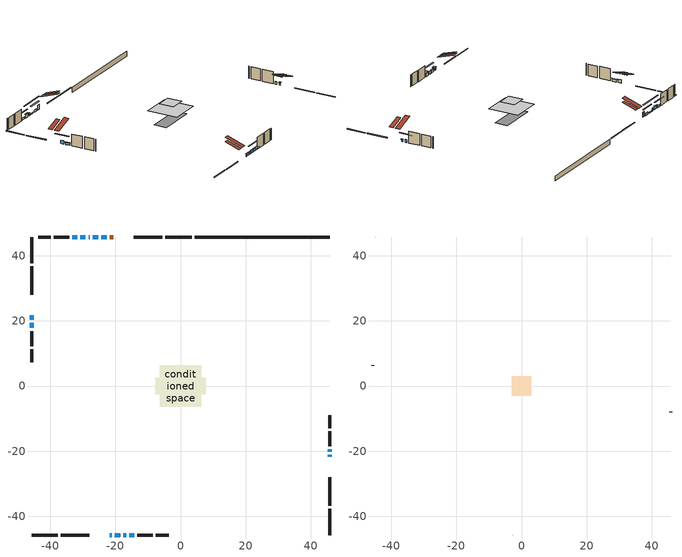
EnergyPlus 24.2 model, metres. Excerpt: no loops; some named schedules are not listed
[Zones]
conditioned space
 floor adiabatic (AdiabaticFloorConstruction): -6.37,-6.37 -6.37,6.37 6.37,6.37 6.37,-6.37 z2.89
 floor foundation (Slab1 construction): -7.79,-2.58 -7.79,2.58 7.79,2.58 7.79,-2.58 z-1.68
 wall outside (RimJoist1 construction): 3.39,45.77 -4.61,45.77 / -45.77,-45.77 -37.77,-45.77 / -45.77,45.77 -45.77,37.77 / 45.77,-45.77 45.77,-37.77 z0.45:0.75
 wall outside (RimJoist2 construction): -5.54,45.77 -14.35,45.77 / -36.84,-45.77 -28.04,-45.77 / -45.77,36.84 -45.77,28.04 / 45.77,-36.84 45.77,-28.04 z0.45:0.75
 wall outside (AdiabaticWallConstruction 1): -20.68,45.77 -21.8,45.77 z0.45:2.48
 wall outside (AdiabaticWallConstruction): -21.7,-45.77 -21.14,-45.77 / -20.21,-45.77 -18.58,-45.77 / -22.73,45.77 -24.36,45.77 / -45.77,19.45 -45.77,17.82 z0.45:1.37; -45.77,21.7 -45.77,20.38 / -29.19,45.77 -30.82,45.77 / -17.66,-45.77 -16.64,-45.77 z0.45:1.77; 45.77,-21.7 45.77,-21.19 z0.45:1.27; -25.28,45.77 -26.91,45.77 z0.45:0.86; -27.84,45.77 -28.26,45.77 z0.45:1.67; -31.75,45.77 -33.27,45.77 z0.45:1.26; 45.77,-20.26 45.77,-19.5 / -15.71,-45.77 -14.19,-45.77 z0.45:1.62
 wall outside (Wall1 construction): -34.2,45.77 -38.9,45.77 / -13.26,-45.77 -8.56,-45.77 / -45.77,16.89 -45.77,12.19 / 45.77,-18.57 45.77,-13.87 z0.45:5.33
 wall outside (Wall2 construction): -39.83,45.77 -43.78,45.77 / -7.63,-45.77 -3.68,-45.77 / -45.77,11.26 -45.77,7.32 / 45.77,-12.94 45.77,-9 z0.45:5.33
 wall foundation (FoundationWall1 construction): 4.32,45.77,-1.68 4.32,45.77,0.45 41.63,45.77,0.45 41.63,45.77,0.29 45.77,45.77,0.29 45.77,45.77,-1.68
 window (WindowConstruction 10): -21.7,-45.77 -21.14,-45.77 z0.45:1.36
 window (WindowConstruction 5): -45.77,21.7 -45.77,20.38 z0.45:1.77
 window (WindowConstruction 6): -20.21,-45.77 -18.59,-45.77 z0.45:1.36
 window (WindowConstruction 7): -22.73,45.77 -24.36,45.77 z0.45:1.36
 window (WindowConstruction 8): 45.77,-21.7 45.77,-21.19 z0.45:1.26
 window (WindowConstruction 9): -45.77,19.45 -45.77,17.82 z0.45:1.36
 window (WindowConstruction 12): -25.29,45.77 -26.91,45.77 z0.45:0.86
 window (WindowConstruction 11): -27.84,45.77 -28.26,45.77 z0.45:1.67
 window (WindowConstruction): -29.19,45.77 -30.82,45.77 z0.45:1.77
 window (WindowConstruction 1): -31.75,45.77 -33.27,45.77 z0.45:1.26
 window (WindowConstruction 2): 45.77,-20.26 45.77,-19.5 z0.45:1.62
 window (WindowConstruction 3): -17.66,-45.77 -16.64,-45.77 z0.45:1.77
 window (WindowConstruction 4): -15.71,-45.77 -14.19,-45.77 z0.45:1.62
 door (Door): -20.68,45.77 -21.8,45.77 z0.45:2.48
 ceiling adiabatic (AdiabaticFloorConstruction): 6.37,-6.37 6.37,6.37 -6.37,6.37 -6.37,-6.37 z2.89
 roof outside (Roof2 construction): -19.75,45.77,5.33 -19.75,38.28,7.83 -17.78,38.28,7.83 -17.78,45.77,5.33; -22.63,-45.77,5.33 -22.63,-38.28,7.83 -24.6,-38.28,7.83 -24.6,-45.77,5.33; -45.77,22.63,5.33 -38.28,22.63,7.83 -38.28,24.6,7.83 -45.77,24.6,5.33; 45.77,-22.63,5.33 38.28,-22.63,7.83 38.28,-24.6,7.83 45.77,-24.6,5.33
attic - vented
 floor to conditioned space (Floor1 construction Reversed): -3.06,-3.06 -3.06,3.06 3.06,3.06 3.06,-3.06 z5.33
 wall outside (Wall3 construction): -44.7,45.77 -44.84,45.77 / -2.76,-45.77 -2.62,-45.77 / -45.77,6.39 -45.77,6.25 / 45.77,-8.07 45.77,-7.93 z0.45:5.33
 roof outside (Roof1 construction): -16.85,45.77,5.33 -16.85,39.81,7.32 -15.28,39.81,7.32 -15.28,45.77,5.33; -25.53,-45.77,5.33 -25.53,-39.81,7.32 -27.11,-39.81,7.32 -27.11,-45.77,5.33; -45.77,25.53,5.33 -39.81,25.53,7.32 -39.81,27.11,7.32 -45.77,27.11,5.33; 45.77,-25.53,5.33 39.81,-25.53,7.32 39.81,-27.11,7.32 45.77,-27.11,5.33
shading: -20.84,-45.77 -22,-45.77 -22,-46.99 -20.84,-46.99 z1.66; -45.77,18.05 -45.77,24.03 -46.18,24.03 -46.18,18.05 z4.1; -18.38,-45.77 -20.41,-45.77 -20.41,-46.18 -18.38,-46.18 z1.57; -26.69,45.77 -20.4,45.77 -20.4,46.18 -26.69,46.18 z3.69; 45.77,-20.99 45.77,-21.9 46.18,-21.9 46.18,-20.99 z1.46; -45.77,17.62 -45.77,19.65 -46.18,19.65 -46.18,17.62 z1.57; -31.68,45.77 -20.52,45.77 -20.52,46.18 -31.68,46.18 z5.63; -31.02,45.77 -28.99,45.77 -28.99,46.18 -31.02,46.18 z1.97; -35.6,45.77 -29.42,45.77 -29.42,46.18 -35.6,46.18 z3.59; 45.77,-17.17 45.77,-22.59 46.18,-22.59 46.18,-17.17 z3.95; -14.31,-45.77 -19.99,-45.77 -19.99,-46.18 -14.31,-46.18 z4.1; -13.89,-45.77 -16.01,-45.77 -16.01,-46.99 -13.89,-46.99 z1.92
[Building]
Building 1: Terrain=Suburbs
[Site:Location]
London AP_ON: Latitude {deg}=43.03; Longitude {deg}=-81.15; Time Zone {hr}=-5; Elevation {m}=278; Keep Site Location Information=Yes
[Site:GroundTemperature:Shallow]
3.98693, 1.93205, 1.76749, 2.74264, 6.6573, 10.5537, 13.9317, 16.0716, 16.2534, 14.513, 11.2211, 7.44421
[Site:WaterMainsTemperature]
Calculation Method=Schedule; Temperature Schedule=mains temperature schedule
[Material] Roughness=Rough; Thermal Absorptance=0.9
Name | Thickness {m} | Conductivity {W/m-K} | Density {kg/m3} | Specific Heat {J/kg-K} | Solar Absorptance | Visible Absorptance
asphalt or fiberglass shingles | 0.00635 | 0.162714 | 1121.4 | 1465.45 | 0.4 | 0.4
ceiling stud and cavity | 0.1397 | 0.117536 | 65.682 | 1177.47 | 0.7 | 0.7
concrete 4.0 in. | 0.1016 | 1.803125 | 2242.8 | 837.4 | 0.7 | 0.7
concrete 8.0 in. | 0.2032 | 1.803125 | 2242.8 | 837.4 | 0.7 | 0.7
door material | 0.04445 | 0.188738 | 512.64 | 1214.23 | 0.7 | 0.7
exterior vertical ins | 0.00216305 | 0.029427 | 32.04 | 1214.23 | 0.7 | 0.7
floor covering | 0.0127 | 0.0433444 | 54.468 | 1339.84 | 0.6 | 0.6
floor rigid ins; wall rigid ins | 0.512978 | 0.029427 | 32.04 | 1214.23 | 0.7 | 0.7
floor stud and cavity | 0.1397 | 1.75129 | 37.0049 | 1207.88 | 0.7 | 0.7
furniture material conditioned space 1 | 0.1524 | 0.115458 | 640.8 | 1214.23 | 0.6 | 0.6
gypsum board | 0.0127 | 0.160291 | 801 | 837.4 | 0.6 | 0.6
osb sheathing 0.5 in. | 0.0127 | 0.115458 | 512.64 | 1214.23 | 0.7 | 0.7
osb sheathing 0.75 in. | 0.01905 | 0.115458 | 512.64 | 1214.23 | 0.7 | 0.7
rim joist stud and cavity | 0.0508 | 0.177588 | 50.32683 | 1063.81 | 0.6 | 0.6
rim joist stud and cavity 1 | 0.0508 | 0.165372 | 50.32683 | 1063.81 | 0.6 | 0.6
roof stud and cavity | 0.2032 | 0.169511 | 78.34581 | 1123.46 | 0.7 | 0.7
wall stud and cavity | 0.1397 | 1.18432 | 139.0536 | 1170.24 | 0.7 | 0.7
wall stud and cavity 1 | 0.1397 | 1.1669 | 139.0536 | 1170.24 | 0.7 | 0.7
wall stud and cavity 2 | 0.0889 | 6.1454 | 50.32683 | 1063.81 | 0.6 | 0.6
wall stud and cavity 3 | 0.0889 | 0.380278 | 52.3479 | 1209.89 | 0.7 | 0.7
wall stud and cavity 4 | 0.0889 | 0.391764 | 83.0341 | 1211.67 | 0.7 | 0.7
wood siding | 0.0254 | 0.102417 | 544.68 | 1172.36 | 0.91 | 0.91
wood siding 1 | 0.00254 | 0.102417 | 544.68 | 1172.36 | 0.91 | 0.91
wood siding 2; wood siding 3; wood siding 4 | 0.0254 | 0.102417 | 544.68 | 1172.36 | 0.7 | 0.7
[WindowMaterial:SimpleGlazingSystem]
Name | U-Factor {W/m2-K} | Solar Heat Gain Coefficient
WindowMaterial | 5.078971 | 0.61
WindowMaterial 1 | 5.652449 | 0.74
WindowMaterial 2 | 3.27961 | 0.52
WindowMaterial 3 | 3.28699 | 0.56
WindowMaterial 4 | 3.29154 | 0.58
WindowMaterial 5 | 3.28075 | 0.5
WindowMaterial 6 | 4.83538 | 0.56
WindowMaterial 7 | 4.46404 | 0.48
WindowMaterial 8 | 5.32199 | 0.68
WindowMaterial 9 | 5.05796 | 0.63
[Construction]
AdiabaticFloorConstruction: floor stud and cavity, floor rigid ins, osb sheathing 0.75 in., floor covering
AdiabaticWallConstruction: wood siding 3, wall rigid ins, wall stud and cavity 3, gypsum board
AdiabaticWallConstruction 1: wood siding 4, wall rigid ins, wall stud and cavity 3, gypsum board
Door: door material
Floor1 construction Reversed: gypsum board, ceiling stud and cavity
FoundationWall1 construction: concrete 8.0 in.
furniture construction conditioned space 1: furniture material conditioned space 1
PartitionWallConstruction: gypsum board, wall stud and cavity 4, gypsum board
RimJoist1 construction: wood siding 2, rim joist stud and cavity
RimJoist2 construction: wood siding 2, rim joist stud and cavity 1
Roof1 construction: asphalt or fiberglass shingles
Roof2 construction: asphalt or fiberglass shingles, osb sheathing 0.75 in., roof stud and cavity, gypsum board
Slab1 construction: concrete 4.0 in.
Wall1 construction: wood siding, osb sheathing 0.5 in., wall stud and cavity, gypsum board
Wall2 construction: wood siding, osb sheathing 0.5 in., wall stud and cavity 1, gypsum board
Wall3 construction: wood siding 1, wall stud and cavity 2
WindowConstruction: WindowMaterial
WindowConstruction 1: WindowMaterial 1
WindowConstruction 10; WindowConstruction 11: WindowMaterial 8
WindowConstruction 12: WindowMaterial 9
WindowConstruction 2; WindowConstruction 4: WindowMaterial 2
WindowConstruction 3: WindowMaterial 3
WindowConstruction 5: WindowMaterial 4
WindowConstruction 6; WindowConstruction 9: WindowMaterial 5
WindowConstruction 7: WindowMaterial 6
WindowConstruction 8: WindowMaterial 7
[Zone] Multiplier=1; Part of Total Floor Area=Yes
Name | Volume {m3}
attic - vented | 12.1176
conditioned space | 578.2
[Space]
Name | Zone | Volume {m3}
attic - vented 1 | attic - vented | 12.1176
conditioned space 1 | conditioned space | 578.2
[ZoneInfiltration:EffectiveLeakageArea]
infil attic - vented 1: Zone or Space=attic - vented 1; Schedule=Always On Discrete; Effective Air Leakage Area {cm2}=1637.67; Stack Coefficient=0.000477434; Wind Coefficient=1.47631e-05
[ZoneMixing]
whole house fan mix: Zone or Space=attic - vented; Schedule=Always On Continuous; Design Flow Rate Calculation Method=Flow/Zone; Design Flow Rate {m3/s}=0; Source Zone or Space=conditioned space
[SurfaceProperty:ExposedFoundationPerimeter]
Slab1: Exposed Perimeter Calculation Method=TotalExposedPerimeter; Total Exposed Perimeter {m}=41.454
[InternalMass] Zone or ZoneList=conditioned space; Space or SpaceList=conditioned space 1
Name | Construction | Surface Area {m2}
furniture mass conditioned space 1 | furniture construction conditioned space 1 | 97.08
partition wall mass | PartitionWallConstruction | 242.7
[Lights]
interior lighting: Zone or ZoneList or Space or SpaceList=conditioned space 1; Schedule=interior lighting schedule; Design Level Calculation Method=LightingLevel; Lighting Level {W}=343.2; Return Air Fraction=0; Fraction Radiant=0.6; Fraction Visible=0.2; Fraction Replaceable=1
[People]
occupants: Zone or ZoneList or Space or SpaceList=conditioned space 1; Number of People Schedule=occupants schedule; Number of People Calculation Method=People; Number of People=3; Fraction Radiant=0.314171; Sensible Heat Fraction=0.56303; Activity Level Schedule=occupants activity schedule; Carbon Dioxide Generation Rate {m3/s-W}=0; Enable ASHRAE 55 Comfort Warnings=No; Mean Radiant Temperature Calculation Type=EnclosureAveraged
[ElectricEquipment] Zone or ZoneList or Space or SpaceList=conditioned space 1; Design Level Calculation Method=EquipmentLevel
Name | Schedule | Design Level {W} | Fraction Latent | Fraction Radiant | Fraction Lost
clothes dryer | clothes dryer schedule | 140.772 | 0.015 | 0.081 | 0.85
clothes washer | clothes washer schedule | 32.1985 | 0.03 | 0.162 | 0.7
cooking range | cooking range schedule | 215.147 | 0.08 | 0.432 | 0.2
dishwasher | dishwasher schedule | 66.8632 | 0.3 | 0.18 | 0.4
fridge | fridge schedule | 72.9452 | 0 | 0.6 | 0
mech vent house fan | mech vent house fan schedule | 4.93 | 0 | 0 | 1
mech vent house fan cfis | mech vent house fan cfis schedule | 0 | 0 | 0 | 0
misc plug loads | misc plug loads schedule | 494.7 | 0.045 | 0.513 | 0.1
whole house fan | Always On Discrete | 0 | 0 | 0 | 1
[OtherEquipment] Zone or ZoneList or Space or SpaceList=conditioned space 1; Design Level Calculation Method=EquipmentLevel
Name | Fuel Type | Schedule | Design Level {W} | Fraction Latent | Fraction Radiant | Fraction Lost
clothes dryer 1 | Electricity | clothes dryer schedule | 0 | 0.015 | 0.081 | 0.85
cooking range 1 | Electricity | cooking range schedule | 0 | 0.08 | 0.432 | 0.2
general water use latent | None | general water use schedule | 62.594 | 1 | 0 | 0
general water use sensible | None | general water use schedule | -61.6891 | 0 | 0.6 | 0
mech vent house fan latent load | None | Always On Discrete | 0 | 1 | 0 | 0
mech vent house fan sensible load | None | Always On Discrete | 0 | 0 | 0 | 0
water heater energy adjustment1 | NaturalGas | Always On Discrete | 0.01 | 0 | 0 | 1
[ZoneInfiltration:DesignFlowRate] Zone or ZoneList or Space or SpaceList=conditioned space 1; Schedule=Always On Discrete; Design Flow Rate Calculation Method=Flow/Zone; Design Flow Rate {m3/s}=0
infil flow; natural vent flow; whole house fan flow
[AvailabilityManager:Scheduled]
furnace airloop Availability Manager: Schedule=Always On Discrete
[Foundation:Kiva]
Foundation Kiva 1: Initial Indoor Air Temperature {C}=18; Wall Height Above Grade {m}=0.450007; Wall Depth Below Slab {m}=0.2032; Custom Block Material Name 1=exterior vertical ins; Custom Block Depth 1 {m}=2.13; Custom Block X Position 1 {m}=0.2032; Custom Block Z Position 1 {m}=0
[Foundation:Kiva:Settings]
Soil Conductivity {W/m-K}=0.849921; Soil Density {kg/m3}=1842.3; Soil Specific Heat {J/kg-K}=418.7; Ground Solar Absorptivity=0.9; Ground Thermal Absorptivity=0.9; Ground Surface Roughness {m}=0.03; Far-Field Width {m}=40; Deep-Ground Boundary Condition=ZeroFlux; Deep-Ground Depth {m}=40; Minimum Cell Dimension {m}=0.2; Maximum Cell Growth Coefficient=3; Simulation Timestep=Timestep
[Exterior:Lights]
exterior lighting: Schedule=exterior lighting schedule; Design Level {W}=75.6
[EnergyManagementSystem:GlobalVariable]
furnace_airloop_Fan_RTF
infil_program_Qfan
infil_program_Qinf
natural_vent_program_Qnv
natural_vent_program_Qwhf
[EnergyManagementSystem:Sensor]
Name | Output:Variable or Output:Meter Index Key | Output:Variable or Output:Meter
airflow_gain | infil flow | Infiltration Sensible Heat Gain Energy
airflow_gain_1 | natural vent flow | Infiltration Sensible Heat Gain Energy
airflow_gain_2 | whole house fan flow | Infiltration Sensible Heat Gain Energy
airflow_loss | infil flow | Infiltration Sensible Heat Loss Energy
airflow_loss_1 | natural vent flow | Infiltration Sensible Heat Loss Energy
airflow_loss_2 | whole house fan flow | Infiltration Sensible Heat Loss Energy
clg_load_cond |  | Cooling:EnergyTransfer:Zone:CONDITIONED SPACE
clg_sp_s; clg_sp_s_1 | cooling setpoint | Schedule Value
clothes_dryer_exhaust_0_sch_s | clothes dryer exhaust 0 schedule | Schedule Value
cool_season | cooling season schedule | Schedule Value
htg_load_cond |  | Heating:EnergyTransfer:Zone:CONDITIONED SPACE
htg_sp_s; htg_sp_s_1 | heating setpoint | Schedule Value
ig_ee_conv | clothes dryer | Electric Equipment Convective Heating Energy
ig_ee_conv_2 | cooking range | Electric Equipment Convective Heating Energy
ig_ee_conv_4 | fridge | Electric Equipment Convective Heating Energy
ig_ee_conv_5 | misc plug loads | Electric Equipment Convective Heating Energy
ig_ee_conv_6 | whole house fan | Electric Equipment Convective Heating Energy
ig_ee_rad | clothes dryer | Electric Equipment Radiant Heating Energy
ig_ee_rad_2 | cooking range | Electric Equipment Radiant Heating Energy
ig_ee_rad_4 | fridge | Electric Equipment Radiant Heating Energy
ig_ee_rad_5 | misc plug loads | Electric Equipment Radiant Heating Energy
ig_ee_rad_6 | whole house fan | Electric Equipment Radiant Heating Energy
ig_lgt_conv | interior lighting | Lights Convective Heating Energy
ig_lgt_rad | interior lighting | Lights Radiant Heating Energy
ig_lgt_vis | interior lighting | Lights Visible Radiation Heating Energy
ig_oe_conv | clothes dryer 1 | Other Equipment Convective Heating Energy
ig_oe_conv_1 | cooking range 1 | Other Equipment Convective Heating Energy
ig_oe_conv_2 | general water use latent | Other Equipment Convective Heating Energy
ig_oe_conv_3 | general water use sensible | Other Equipment Convective Heating Energy
ig_oe_conv_4 | water heater energy adjustment1 | Other Equipment Convective Heating Energy
ig_oe_rad | clothes dryer 1 | Other Equipment Radiant Heating Energy
ig_oe_rad_1 | cooking range 1 | Other Equipment Radiant Heating Energy
ig_oe_rad_2 | general water use latent | Other Equipment Radiant Heating Energy
ig_oe_rad_3 | general water use sensible | Other Equipment Radiant Heating Energy
ig_oe_rad_4 | water heater energy adjustment1 | Other Equipment Radiant Heating Energy
ig_ppl_conv | occupants | People Convective Heating Energy
ig_ppl_rad | occupants | People Radiant Heating Energy
im_conv | furniture mass conditioned space 1 | Surface Inside Face Convection Heat Gain Energy
im_conv_1 | partition wall mass | Surface Inside Face Convection Heat Gain Energy
im_ig | furniture mass conditioned space 1 | Surface Inside Face Internal Gains Radiation Heat Gain Energy
im_ig_1 | partition wall mass | Surface Inside Face Internal Gains Radiation Heat Gain Energy
im_lgt | furniture mass conditioned space 1 | Surface Inside Face Lights Radiation Heat Gain Energy
im_lgt_1 | partition wall mass | Surface Inside Face Lights Radiation Heat Gain Energy
im_sol | furniture mass conditioned space 1 | Surface Inside Face Solar Radiation Heat Gain Energy
im_sol_1 | partition wall mass | Surface Inside Face Solar Radiation Heat Gain Energy
im_surf | furniture mass conditioned space 1 | Surface Inside Face Net Surface Thermal Radiation Heat Gain Energy
im_surf_1 | partition wall mass | Surface Inside Face Net Surface Thermal Radiation Heat Gain Energy
mv_conv | mech vent house fan | Electric Equipment Convective Heating Energy
mv_conv_1 | mech vent house fan cfis | Electric Equipment Convective Heating Energy
mv_conv_2 | mech vent house fan latent load | Other Equipment Convective Heating Energy
mv_conv_3 | mech vent house fan sensible load | Other Equipment Convective Heating Energy
mv_rad | mech vent house fan | Electric Equipment Radiant Heating Energy
mv_rad_1 | mech vent house fan cfis | Electric Equipment Radiant Heating Energy
mv_rad_2 | mech vent house fan latent load | Other Equipment Radiant Heating Energy
mv_rad_3 | mech vent house fan sensible load | Other Equipment Radiant Heating Energy
natural_vent_s | natural vent schedule | Schedule Value
out_pb_s |  | Site Outdoor Air Barometric Pressure
out_wt_s |  | Site Outdoor Air Humidity Ratio
site_vw_s |  | Site Wind Speed
ss_back_out | Window1 | Surface Window Shortwave from Zone Back Out Window Heat Transfer Rate
ss_back_out_1 | Window10 | Surface Window Shortwave from Zone Back Out Window Heat Transfer Rate
ss_back_out_10 | Window6 | Surface Window Shortwave from Zone Back Out Window Heat Transfer Rate
ss_back_out_11 | Window7 | Surface Window Shortwave from Zone Back Out Window Heat Transfer Rate
ss_back_out_12 | Window8 | Surface Window Shortwave from Zone Back Out Window Heat Transfer Rate
ss_back_out_2 | Window11 | Surface Window Shortwave from Zone Back Out Window Heat Transfer Rate
ss_back_out_3 | Window13 | Surface Window Shortwave from Zone Back Out Window Heat Transfer Rate
ss_back_out_4 | Window15 | Surface Window Shortwave from Zone Back Out Window Heat Transfer Rate
ss_back_out_5 | Window16 | Surface Window Shortwave from Zone Back Out Window Heat Transfer Rate
ss_back_out_6 | Window18 | Surface Window Shortwave from Zone Back Out Window Heat Transfer Rate
ss_back_out_7 | Window2 | Surface Window Shortwave from Zone Back Out Window Heat Transfer Rate
ss_back_out_8 | Window3 | Surface Window Shortwave from Zone Back Out Window Heat Transfer Rate
ss_back_out_9 | Window5 | Surface Window Shortwave from Zone Back Out Window Heat Transfer Rate
ss_conv | Door1 | Surface Inside Face Convection Heat Gain Energy
ss_conv_1 | Window1 | Surface Inside Face Convection Heat Gain Energy
ss_conv_10 | Window5 | Surface Inside Face Convection Heat Gain Energy
ss_conv_11 | Window6 | Surface Inside Face Convection Heat Gain Energy
ss_conv_12 | Window7 | Surface Inside Face Convection Heat Gain Energy
ss_conv_13 | Window8 | Surface Inside Face Convection Heat Gain Energy
ss_conv_2 | Window10 | Surface Inside Face Convection Heat Gain Energy
ss_conv_3 | Window11 | Surface Inside Face Convection Heat Gain Energy
ss_conv_4 | Window13 | Surface Inside Face Convection Heat Gain Energy
ss_conv_5 | Window15 | Surface Inside Face Convection Heat Gain Energy
ss_conv_6 | Window16 | Surface Inside Face Convection Heat Gain Energy
ss_conv_7 | Window18 | Surface Inside Face Convection Heat Gain Energy
ss_conv_8 | Window2 | Surface Inside Face Convection Heat Gain Energy
ss_conv_9 | Window3 | Surface Inside Face Convection Heat Gain Energy
ss_ig | Door1 | Surface Inside Face Internal Gains Radiation Heat Gain Energy
ss_ig_1 | Window1 | Surface Inside Face Internal Gains Radiation Heat Gain Energy
ss_ig_10 | Window5 | Surface Inside Face Internal Gains Radiation Heat Gain Energy
ss_ig_11 | Window6 | Surface Inside Face Internal Gains Radiation Heat Gain Energy
ss_ig_12 | Window7 | Surface Inside Face Internal Gains Radiation Heat Gain Energy
ss_ig_13 | Window8 | Surface Inside Face Internal Gains Radiation Heat Gain Energy
ss_ig_2 | Window10 | Surface Inside Face Internal Gains Radiation Heat Gain Energy
ss_ig_3 | Window11 | Surface Inside Face Internal Gains Radiation Heat Gain Energy
ss_ig_4 | Window13 | Surface Inside Face Internal Gains Radiation Heat Gain Energy
ss_ig_5 | Window15 | Surface Inside Face Internal Gains Radiation Heat Gain Energy
ss_ig_6 | Window16 | Surface Inside Face Internal Gains Radiation Heat Gain Energy
ss_ig_7 | Window18 | Surface Inside Face Internal Gains Radiation Heat Gain Energy
ss_ig_8 | Window2 | Surface Inside Face Internal Gains Radiation Heat Gain Energy
ss_ig_9 | Window3 | Surface Inside Face Internal Gains Radiation Heat Gain Energy
ss_lgt | Door1 | Surface Inside Face Lights Radiation Heat Gain Energy
ss_sol | Door1 | Surface Inside Face Solar Radiation Heat Gain Energy
ss_surf | Door1 | Surface Inside Face Net Surface Thermal Radiation Heat Gain Energy
ss_surf_1 | Window1 | Surface Inside Face Net Surface Thermal Radiation Heat Gain Energy
ss_surf_10 | Window5 | Surface Inside Face Net Surface Thermal Radiation Heat Gain Energy
ss_surf_11 | Window6 | Surface Inside Face Net Surface Thermal Radiation Heat Gain Energy
ss_surf_12 | Window7 | Surface Inside Face Net Surface Thermal Radiation Heat Gain Energy
ss_surf_13 | Window8 | Surface Inside Face Net Surface Thermal Radiation Heat Gain Energy
ss_surf_2 | Window10 | Surface Inside Face Net Surface Thermal Radiation Heat Gain Energy
ss_surf_3 | Window11 | Surface Inside Face Net Surface Thermal Radiation Heat Gain Energy
ss_surf_4 | Window13 | Surface Inside Face Net Surface Thermal Radiation Heat Gain Energy
ss_surf_5 | Window15 | Surface Inside Face Net Surface Thermal Radiation Heat Gain Energy
ss_surf_6 | Window16 | Surface Inside Face Net Surface Thermal Radiation Heat Gain Energy
ss_surf_7 | Window18 | Surface Inside Face Net Surface Thermal Radiation Heat Gain Energy
ss_surf_8 | Window2 | Surface Inside Face Net Surface Thermal Radiation Heat Gain Energy
ss_surf_9 | Window3 | Surface Inside Face Net Surface Thermal Radiation Heat Gain Energy
ss_trans_in | Window1 | Surface Window Transmitted Solar Radiation Rate
ss_trans_in_1 | Window10 | Surface Window Transmitted Solar Radiation Rate
ss_trans_in_10 | Window6 | Surface Window Transmitted Solar Radiation Rate
ss_trans_in_11 | Window7 | Surface Window Transmitted Solar Radiation Rate
ss_trans_in_12 | Window8 | Surface Window Transmitted Solar Radiation Rate
ss_trans_in_2 | Window11 | Surface Window Transmitted Solar Radiation Rate
ss_trans_in_3 | Window13 | Surface Window Transmitted Solar Radiation Rate
ss_trans_in_4 | Window15 | Surface Window Transmitted Solar Radiation Rate
ss_trans_in_5 | Window16 | Surface Window Transmitted Solar Radiation Rate
ss_trans_in_6 | Window18 | Surface Window Transmitted Solar Radiation Rate
ss_trans_in_7 | Window2 | Surface Window Transmitted Solar Radiation Rate
ss_trans_in_8 | Window3 | Surface Window Transmitted Solar Radiation Rate
ss_trans_in_9 | Window5 | Surface Window Transmitted Solar Radiation Rate
ss_trans_out | Window1 | Surface Inside Face Initial Transmitted Diffuse Transmitted Out Window Solar Radiation Rate
ss_trans_out_1 | Window10 | Surface Inside Face Initial Transmitted Diffuse Transmitted Out Window Solar Radiation Rate
ss_trans_out_10 | Window6 | Surface Inside Face Initial Transmitted Diffuse Transmitted Out Window Solar Radiation Rate
ss_trans_out_11 | Window7 | Surface Inside Face Initial Transmitted Diffuse Transmitted Out Window Solar Radiation Rate
ss_trans_out_12 | Window8 | Surface Inside Face Initial Transmitted Diffuse Transmitted Out Window Solar Radiation Rate
ss_trans_out_2 | Window11 | Surface Inside Face Initial Transmitted Diffuse Transmitted Out Window Solar Radiation Rate
ss_trans_out_3 | Window13 | Surface Inside Face Initial Transmitted Diffuse Transmitted Out Window Solar Radiation Rate
ss_trans_out_4 | Window15 | Surface Inside Face Initial Transmitted Diffuse Transmitted Out Window Solar Radiation Rate
ss_trans_out_5 | Window16 | Surface Inside Face Initial Transmitted Diffuse Transmitted Out Window Solar Radiation Rate
ss_trans_out_6 | Window18 | Surface Inside Face Initial Transmitted Diffuse Transmitted Out Window Solar Radiation Rate
ss_trans_out_7 | Window2 | Surface Inside Face Initial Transmitted Diffuse Transmitted Out Window Solar Radiation Rate
ss_trans_out_8 | Window3 | Surface Inside Face Initial Transmitted Diffuse Transmitted Out Window Solar Radiation Rate
ss_trans_out_9 | Window5 | Surface Inside Face Initial Transmitted Diffuse Transmitted Out Window Solar Radiation Rate
s_conv | Floor1 | Surface Inside Face Convection Heat Gain Energy
